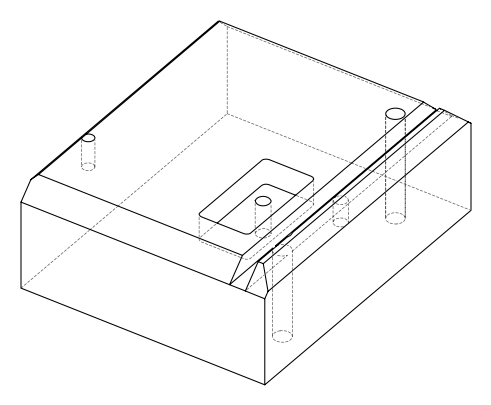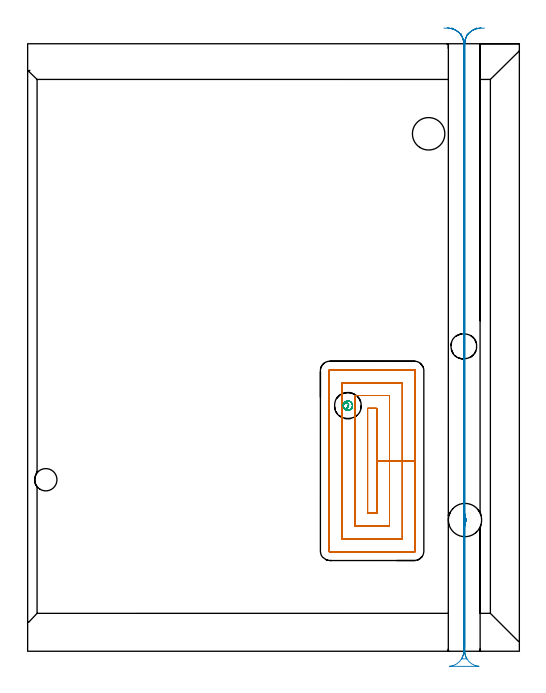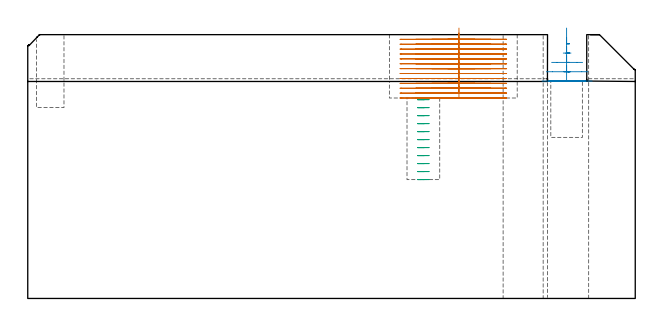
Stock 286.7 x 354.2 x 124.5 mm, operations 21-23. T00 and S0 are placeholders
(PLAN: 23 operations, 15 tool changes, 94.6 min)
(1 SPOT_DRILL | STEP1HOLE | NXT0321_9005460120000 | 0.05 min | 183 mm3)
(2 SPOT_DRILL_1 | STEP1HOLE_1 | NXT0321_9005460120000 | 0.05 min | 183 mm3)
(3 SPOT_DRILL_2 | STEP1POCKET | NXT0321_9005460120000 | 0.03 min | 2 mm3)
(4 SPOT_DRILL_3 | STEP1POCKET_1 | NXT0321_9005460120000 | 0.03 min | 2387 mm3)
(5 DRILL_BLIND_HOLE_INTO_CENTER | STEP1HOLE | NXT0301_128 | 0.08 min | 1726 mm3)
(6 GUN_DRILL_THROUGH_HOLE | STEP1HOLE | UGT0307_009 | 0.63 min | 12133 mm3)
(7 DRILL_TO_ENLARGE_THROUGH_HOLE | STEP1HOLE | UGT0301_257 | 0.54 min | 20842 mm3)
(8 DRILL_BLIND_HOLE_INTO_CENTER_1 | STEP1HOLE_1 | UGT0301_175 | 0.04 min | 86 mm3)
(9 GUN_DRILL_THROUGH_HOLE_1 | STEP1HOLE_1 | UGT0307_001 | 0.56 min | 2280 mm3)
(10 SPADE_DRILL_TO_ENLARGE_THROUGH_HOLE | STEP1HOLE_1 | UGT0306_003 | 0.52 min | 12696 mm3)
(11 DRILL_TO_ENLARGE_THROUGH_HOLE_1 | STEP1HOLE_1 | UGT0301_261 | 0.54 min | 21514 mm3)
(12 DRILL_BLIND_HOLE_INTO_CENTER_2 | STEP1POCKET | NXT0301_056 | 0.15 min | 1885 mm3)
(13 DRILL_TO_ENLARGE_BLIND_HOLE | STEP1POCKET | UGT0301_374 | 0.15 min | 2670 mm3)
(14 DRILL_BLIND_HOLE_INTO_CENTER_3 | STEP1POCKET_1 | NXT0301_128 | 0.12 min | 2962 mm3)
(15 MILL_ROUGH_BLIND_HOLE_CONTOUR | STEP1POCKET_1 | NXT0201_013 | Spiral | 0.65 min | 3099 mm3)
(16 AREA_MILL | FG_CHAMFER_SURFACE | UGT0205_001 | 15.92 min | 54783 mm3)
(17 AREA_MILL_1 | FG_CHAMFER_SURFACE_1 | UGT0205_001 | 16.15 min | 50276 mm3)
(18 AREA_MILL_2 | FG_CHAMFER_SURFACE_2 | UGT0205_001 | 1.3 min | 4495 mm3)
(19 AREA_MILL_3 | FG_CHAMFER_SURFACE_3 | UGT0205_001 | 17.59 min | 67489 mm3)
(20 AREA_MILL_4 | FG_CHAMFER_SURFACE_4 | UGT0205_001 | 5.29 min | 4749 mm3)
(21 MILL_RECTANGULAR_POCKET | POCKET_RECTANGULAR_STRAIGHT | NXT0201_013 | Follow Part, ap 2.5, ae 75% | 24.89 min | 208772 mm3)
(22 MILL_RECTANGULAR_SLOT | SLOT_RECTANGULAR | UGT0201_100 | Follow Part, ap 4.5, ae 75% | 8.12 min | 125910 mm3)
(23 MILL_BLIND_HOLE_FROM_SOLID_MATERIAL | STEP1POCKET_2 | NXT0201_013 | Spiral | 1.2 min | 7117 mm3)
(TOOL NXT0321_9005460120000 | NC Spot Drill, 142deg, 12mm, Carbide, Uncoated | D12 PA142 FL30 Z2)
(TOOL NXT0301_128 | Carbide Drill 12mm [861.1-1200-036A1-GP GC34] | D12 PA150 FL37.4 Z2)
(TOOL UGT0307_009 | Gun Drill 12 mm | D12 PA130 FL24 Z1)
(TOOL UGT0301_257 | Twist Drill 18.9 mm | D18.9 PA118 FL135 Z2)
(TOOL UGT0301_175 | Twist Drill 5.1 mm | D5.1 PA118 FL50 Z2)
(TOOL UGT0307_001 | Gun Drill 5 mm | D5 PA130 FL24 Z1)
(TOOL UGT0306_003 | Spade Drill 12.5mm | D12.5 PA132 FL10 Z2)
(TOOL UGT0301_261 | Twist Drill 19.4 mm | D19.4 PA118 FL140 Z2)
(TOOL NXT0301_056 | Carbide Drill 8.5mm [860.1-0850-026A1-MM 2214] | D8.5 PA140 FL47 Z2)
(TOOL UGT0301_374 | Twist Drill Flat Bottom 13 mm | D13 PA180 FL101 Z2)
(TOOL NXT0201_013 | ENDMILL 10mm | D10 FL30 Z4)
(TOOL UGT0205_001 | Chamfer Mill 20 x 3 x 45 deg. | D20 FL50 Z2)
(TOOL UGT0201_100 | End Mill 18 mm | D18 FL22 Z2)
(OP 21 MILL_RECTANGULAR_POCKET)
G17 G21 G94 G90
T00 M6
G54
G17 G0 G90 X203.5 Y91.191 S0 M3
G43 Z134.602 H0
Z127.602
G94 G1 Y111. Z122.294 F250.
Y141.6 F500.
X198.2
Y80.4
X203.5
Y111.
X211.
Y149.1
X190.7
Y72.9
X211.
Y111.
X218.5
Y156.6
X183.2
Y65.4
X218.5
Y111.
X226.
Y163.6
G3 X225.5 Y164.1 R0.5
G1 X176.2
G3 X175.7 Y163.6 R0.5
G1 Y58.4
G3 X176.2 Y57.9 R0.5
G1 X225.5
G3 X226. Y58.4 R0.5
G1 Y111.
Y112.
G0 X203.5 Y91.191 Z125.294
G1 Y111. Z119.986 F250.
Y141.6 F500.
X198.2
Y80.4
X203.5
Y111.
X211.
Y149.1
X190.7
Y72.9
X211.
Y111.
X218.5
Y156.6
X183.2
Y65.4
X218.5
Y111.
X226.
Y163.6
G3 X225.5 Y164.1 R0.5
G1 X176.2
G3 X175.7 Y163.6 R0.5
G1 Y58.4
G3 X176.2 Y57.9 R0.5
G1 X225.5
G3 X226. Y58.4 R0.5
G1 Y111.
Y112.
G0 X203.5 Y91.191 Z122.986
G1 Y111. Z117.678 F250.
Y141.6 F500.
X198.2
Y80.4
X203.5
Y111.
X211.
Y149.1
X190.7
Y72.9
X211.
Y111.
X218.5
Y156.6
X183.2
Y65.4
X218.5
Y111.
X226.
Y163.6
G3 X225.5 Y164.1 R0.5
G1 X176.2
G3 X175.7 Y163.6 R0.5
G1 Y58.4
G3 X176.2 Y57.9 R0.5
G1 X225.5
G3 X226. Y58.4 R0.5
G1 Y111.
Y112.
G0 X203.5 Y91.191 Z120.678
G1 Y111. Z115.37 F250.
Y141.6 F500.
X198.2
Y80.4
X203.5
Y111.
X211.
Y149.1
X190.7
Y72.9
X211.
Y111.
X218.5
Y156.6
X183.2
Y65.4
X218.5
Y111.
X226.
Y163.6
G3 X225.5 Y164.1 R0.5
G1 X176.2
G3 X175.7 Y163.6 R0.5
G1 Y58.4
G3 X176.2 Y57.9 R0.5
G1 X225.5
G3 X226. Y58.4 R0.5
G1 Y111.
Y112.
G0 X203.5 Y91.191 Z118.37
G1 Y111. Z113.062 F250.
Y141.6 F500.
X198.2
Y80.4
X203.5
Y111.
X211.
Y149.1
X190.7
Y72.9
X211.
Y111.
X218.5
Y156.6
X183.2
Y65.4
X218.5
Y111.
X226.
Y163.6
G3 X225.5 Y164.1 R0.5
G1 X176.2
G3 X175.7 Y163.6 R0.5
G1 Y58.4
G3 X176.2 Y57.9 R0.5
G1 X225.5
G3 X226. Y58.4 R0.5
G1 Y111.
Y112.
G0 X203.5 Y91.191 Z116.062
G1 Y111. Z110.755 F250.
Y141.6 F500.
X198.2
Y80.4
X203.5
Y111.
X211.
Y149.1
X190.7
Y72.9
X211.
Y111.
X218.5
Y156.6
X183.2
Y65.4
X218.5
Y111.
X226.
Y163.6
G3 X225.5 Y164.1 R0.5
G1 X176.2
G3 X175.7 Y163.6 R0.5
G1 Y58.4
G3 X176.2 Y57.9 R0.5
G1 X225.5
G3 X226. Y58.4 R0.5
G1 Y111.
Y112.
G0 X203.5 Y91.191 Z113.755
G1 Y111. Z108.447 F250.
Y141.6 F500.
X198.2
Y80.4
X203.5
Y111.
X211.
Y149.1
X190.7
Y72.9
X211.
Y111.
X218.5
Y156.6
X183.2
Y65.4
X218.5
Y111.
X226.
Y163.6
G3 X225.5 Y164.1 R0.5
G1 X176.2
G3 X175.7 Y163.6 R0.5
G1 Y58.4
G3 X176.2 Y57.9 R0.5
G1 X225.5
G3 X226. Y58.4 R0.5
G1 Y111.
Y112.
G0 X203.5 Y91.191 Z111.447
G1 Y111. Z106.139 F250.
Y141.6 F500.
X198.2
Y80.4
X203.5
Y111.
X211.
Y149.1
X190.7
Y72.9
X211.
Y111.
X218.5
Y156.6
X183.2
Y65.4
X218.5
Y111.
X226.
Y163.6
G3 X225.5 Y164.1 R0.5
G1 X176.2
G3 X175.7 Y163.6 R0.5
G1 Y58.4
G3 X176.2 Y57.9 R0.5
G1 X225.5
G3 X226. Y58.4 R0.5
G1 Y111.
Y112.
G0 X203.5 Y91.191 Z109.139
G1 Y111. Z103.831 F250.
Y141.6 F500.
X198.2
Y80.4
X203.5
Y111.
X211.
Y149.1
X190.7
Y72.9
X211.
Y111.
X218.5
Y156.6
X183.2
Y65.4
X218.5
Y111.
X226.
Y163.6
G3 X225.5 Y164.1 R0.5
G1 X176.2
G3 X175.7 Y163.6 R0.5
G1 Y58.4
G3 X176.2 Y57.9 R0.5
G1 X225.5
G3 X226. Y58.4 R0.5
G1 Y111.
Y112.
G0 X203.5 Y91.191 Z106.831
G1 Y111. Z101.523 F250.
Y141.6 F500.
X198.2
Y80.4
X203.5
Y111.
X211.
Y149.1
X190.7
Y72.9
X211.
Y111.
X218.5
Y156.6
X183.2
Y65.4
X218.5
Y111.
X226.
Y163.6
G3 X225.5 Y164.1 R0.5
G1 X176.2
G3 X175.7 Y163.6 R0.5
G1 Y58.4
G3 X176.2 Y57.9 R0.5
G1 X225.5
G3 X226. Y58.4 R0.5
G1 Y111.
Y112.
G0 X203.5 Y91.191 Z104.523
G1 Y111. Z99.216 F250.
Y141.6 F500.
X198.2
Y80.4
X203.5
Y111.
X211.
Y149.1
X190.7
Y72.9
X211.
Y111.
X218.5
Y156.6
X183.2
Y65.4
X218.5
Y111.
X226.
Y163.6
G3 X225.5 Y164.1 R0.5
G1 X176.2
G3 X175.7 Y163.6 R0.5
G1 Y58.4
G3 X176.2 Y57.9 R0.5
G1 X225.5
G3 X226. Y58.4 R0.5
G1 Y111.
Y112.
G0 X203.5 Y91.191 Z102.216
G1 Y111. Z96.908 F250.
Y141.6 F500.
X198.2
Y80.4
X203.5
Y111.
X211.
Y149.1
X190.7
Y72.9
X211.
Y111.
X218.5
Y156.6
X183.2
Y65.4
X218.5
Y111.
X226.
Y163.6
G3 X225.5 Y164.1 R0.5
G1 X176.2
G3 X175.7 Y163.6 R0.5
G1 Y58.4
G3 X176.2 Y57.9 R0.5
G1 X225.5
G3 X226. Y58.4 R0.5
G1 Y111.
Y112.
G0 X203.5 Y91.191 Z99.908
G1 Y111. Z94.6 F250.
Y141.6 F500.
X198.2
Y80.4
X203.5
Y111.
X211.
Y149.1
X190.7
Y72.9
X211.
Y111.
X218.5
Y156.6
X183.2
Y65.4
X218.5
Y111.
X226.
Y163.6
G3 X225.5 Y164.1 R0.5
G1 X176.2
G3 X175.7 Y163.6 R0.5
G1 Y58.4
G3 X176.2 Y57.9 R0.5
G1 X225.5
G3 X226. Y58.4 R0.5
G1 Y111.
Y112.
G0 Z134.602
M5
M2
(OP 22 MILL_RECTANGULAR_SLOT)
G17 G21 G94 G90
T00 M6
G54
G17 G0 G90 X254.3 Y355.891 S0 M3
G43 Z134.602 H0
Z120.201
G94 G1 Y352.891 F250.
Y76.619 F500.
X254.31 Y76.617
G2 X255.579 Y76.893 R0.7
G1 X255.588 Y76.899
G2 X254.8 Y80.58 R9.
G1 Y352.89
Y355.89 F250.
G0 Z134.602
X252.743 Y360.082
Z115.801
G1 X253.764 Y357.261
G2 X254.3 Y354.2 R9. F500.
G1 Y76.619
X254.31 Y76.617
G2 X255.579 Y76.893 R0.7
G1 X255.588 Y76.899
G2 X254.8 Y80.58 R9.
G1 Y354.2
G2 X255.336 Y357.261 R9.
G1 X256.357 Y360.082 F250.
G0 Z134.602
X247.253 Y363.484
Z111.401
G1 X249.842 Y361.97
G2 X254.3 Y354.2 R9. F500.
G1 Y76.619
X254.31 Y76.617
G2 X255.579 Y76.893 R0.7
G1 X255.588 Y76.899
G2 X254.8 Y80.58 R9.
G1 Y354.2
G2 X259.254 Y361.968 R9.
G1 X261.843 Y363.483 F250.
G0 X244.757 Y363.671 Z107.
G1 X247.652 Y362.887
G2 X254.3 Y354.2 R9. F500.
G1 Y76.619
X254.31 Y76.617
G2 X255.579 Y76.893 R0.7
G1 X255.588 Y76.899
G2 X254.8 Y80.58 R9.
G1 Y354.2
G2 X261.446 Y362.887 R9.
G1 X264.342 Y363.671 F250.
G0 X242.727 Y363.331 Z102.6
G1 X245.724 Y363.19
G2 X254.3 Y354.2 R9. F500.
G1 Y76.619
X254.31 Y76.617
G2 X255.579 Y76.893 R0.7
G1 X255.588 Y76.899
G2 X254.8 Y80.58 R9.
G1 Y354.2
G2 X263.376 Y363.19 R9.
G1 X266.373 Y363.331 F250.
G0 Z134.602
X254.3 Y48.763
Z127.602
G1 Y76.381 Z120.201
Y2.612 F500.
G3 X254.8 Y2.612 R9.
G1 Y72.42
G2 X255.588 Y76.101 R9.
G0 Z134.602
X254.3 Y48.763
Z123.201
G1 Y76.381 Z115.801 F250.
Y0.2 F500.
G2 X254.286 Y-0.3 R9.
G1 X254.814
G2 X254.8 Y0.2 R9.
G1 Y72.42
G2 X255.588 Y76.101 R9.
G0 Z134.602
X254.3 Y48.763
Z118.801
G1 Y76.381 Z111.401 F250.
Y0.2 F500.
G2 X254.286 Y-0.3 R9.
G1 X254.814
G2 X254.8 Y0.2 R9.
G1 Y72.42
G2 X255.588 Y76.101 R9.
G0 Z134.602
X254.3 Y48.763
Z114.401
G1 Y76.381 Z107. F250.
Y0.2 F500.
G2 X253.036 Y-4.4 R9.
G1 X256.064
G2 X254.8 Y0.2 R9.
G1 Y72.42
G2 X255.588 Y76.101 R9.
G0 Z134.602
X254.3 Y48.763
Z110.
G1 Y76.381 Z102.6 F250.
Y0.2 F500.
G2 X246.061 Y-8.768 R9.
G1 Y-8.798
X246.409 Y-8.799
X263.04 Y-8.798
Y-8.768
G2 X254.8 Y0.2 R9.
G1 Y72.42
G2 X255.588 Y76.101 R9.
G0 Z134.602
M5
M2
(OP 23 MILL_BLIND_HOLE_FROM_SOLID_MATERIAL)
G17 G21 G94 G90
T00 M6
G54
G17 G0 G90 X186.7 Y143.2 S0 M3
G43 Z134.5 H0
Z93.827
G94 G3 X187.152 Y143.713 R0.456 F250.
X186.531 Y144.539 R1.042
X184.655 Y144.274 R1.82
X184.085 Y142.529 R1.709
X187.371 Y140.585 R2.7
X184.085 Y142.529 R-2.7
X185.728 Y141.557 R1.35
X186.7 Y143.2 R1.35
G0 Z90.055
G3 X187.152 Y143.713 R0.456
X186.531 Y144.539 R1.042
X184.655 Y144.274 R1.82
X184.085 Y142.529 R1.709
X187.371 Y140.585 R2.7
X184.085 Y142.529 R-2.7
X185.728 Y141.557 R1.35
X186.7 Y143.2 R1.35
G0 Z86.282
G3 X187.152 Y143.713 R0.456
X186.531 Y144.539 R1.042
X184.655 Y144.274 R1.82
X184.085 Y142.529 R1.709
X187.371 Y140.585 R2.7
X184.085 Y142.529 R-2.7
X185.728 Y141.557 R1.35
X186.7 Y143.2 R1.35
G0 Z82.509
G3 X187.152 Y143.713 R0.456
X186.531 Y144.539 R1.042
X184.655 Y144.274 R1.82
X184.085 Y142.529 R1.709
X187.371 Y140.585 R2.7
X184.085 Y142.529 R-2.7
X185.728 Y141.557 R1.35
X186.7 Y143.2 R1.35
G0 Z78.736
G3 X187.152 Y143.713 R0.456
X186.531 Y144.539 R1.042
X184.655 Y144.274 R1.82
X184.085 Y142.529 R1.709
X187.371 Y140.585 R2.7
X184.085 Y142.529 R-2.7
X185.728 Y141.557 R1.35
X186.7 Y143.2 R1.35
G0 Z74.964
G3 X187.152 Y143.713 R0.456
X186.531 Y144.539 R1.042
X184.655 Y144.274 R1.82
X184.085 Y142.529 R1.709
X187.371 Y140.585 R2.7
X184.085 Y142.529 R-2.7
X185.728 Y141.557 R1.35
X186.7 Y143.2 R1.35
G0 Z71.191
G3 X187.152 Y143.713 R0.456
X186.531 Y144.539 R1.042
X184.655 Y144.274 R1.82
X184.085 Y142.529 R1.709
X187.371 Y140.585 R2.7
X184.085 Y142.529 R-2.7
X185.728 Y141.557 R1.35
X186.7 Y143.2 R1.35
G0 Z67.418
G3 X187.152 Y143.713 R0.456
X186.531 Y144.539 R1.042
X184.655 Y144.274 R1.82
X184.085 Y142.529 R1.709
X187.371 Y140.585 R2.7
X184.085 Y142.529 R-2.7
X185.728 Y141.557 R1.35
X186.7 Y143.2 R1.35
G0 Z63.645
G3 X187.152 Y143.713 R0.456
X186.531 Y144.539 R1.042
X184.655 Y144.274 R1.82
X184.085 Y142.529 R1.709
X187.371 Y140.585 R2.7
X184.085 Y142.529 R-2.7
X185.728 Y141.557 R1.35
X186.7 Y143.2 R1.35
G0 Z59.873
G3 X187.152 Y143.713 R0.456
X186.531 Y144.539 R1.042
X184.655 Y144.274 R1.82
X184.085 Y142.529 R1.709
X187.371 Y140.585 R2.7
X184.085 Y142.529 R-2.7
X185.728 Y141.557 R1.35
X186.7 Y143.2 R1.35
G0 Z56.1
G3 X187.152 Y143.713 R0.456
X186.531 Y144.539 R1.042
X184.655 Y144.274 R1.82
X184.085 Y142.529 R1.709
X187.371 Y140.585 R2.7
X184.085 Y142.529 R-2.7
X185.728 Y141.557 R1.35
X186.7 Y143.2 R1.35
G0 Z134.5
M5
M2
